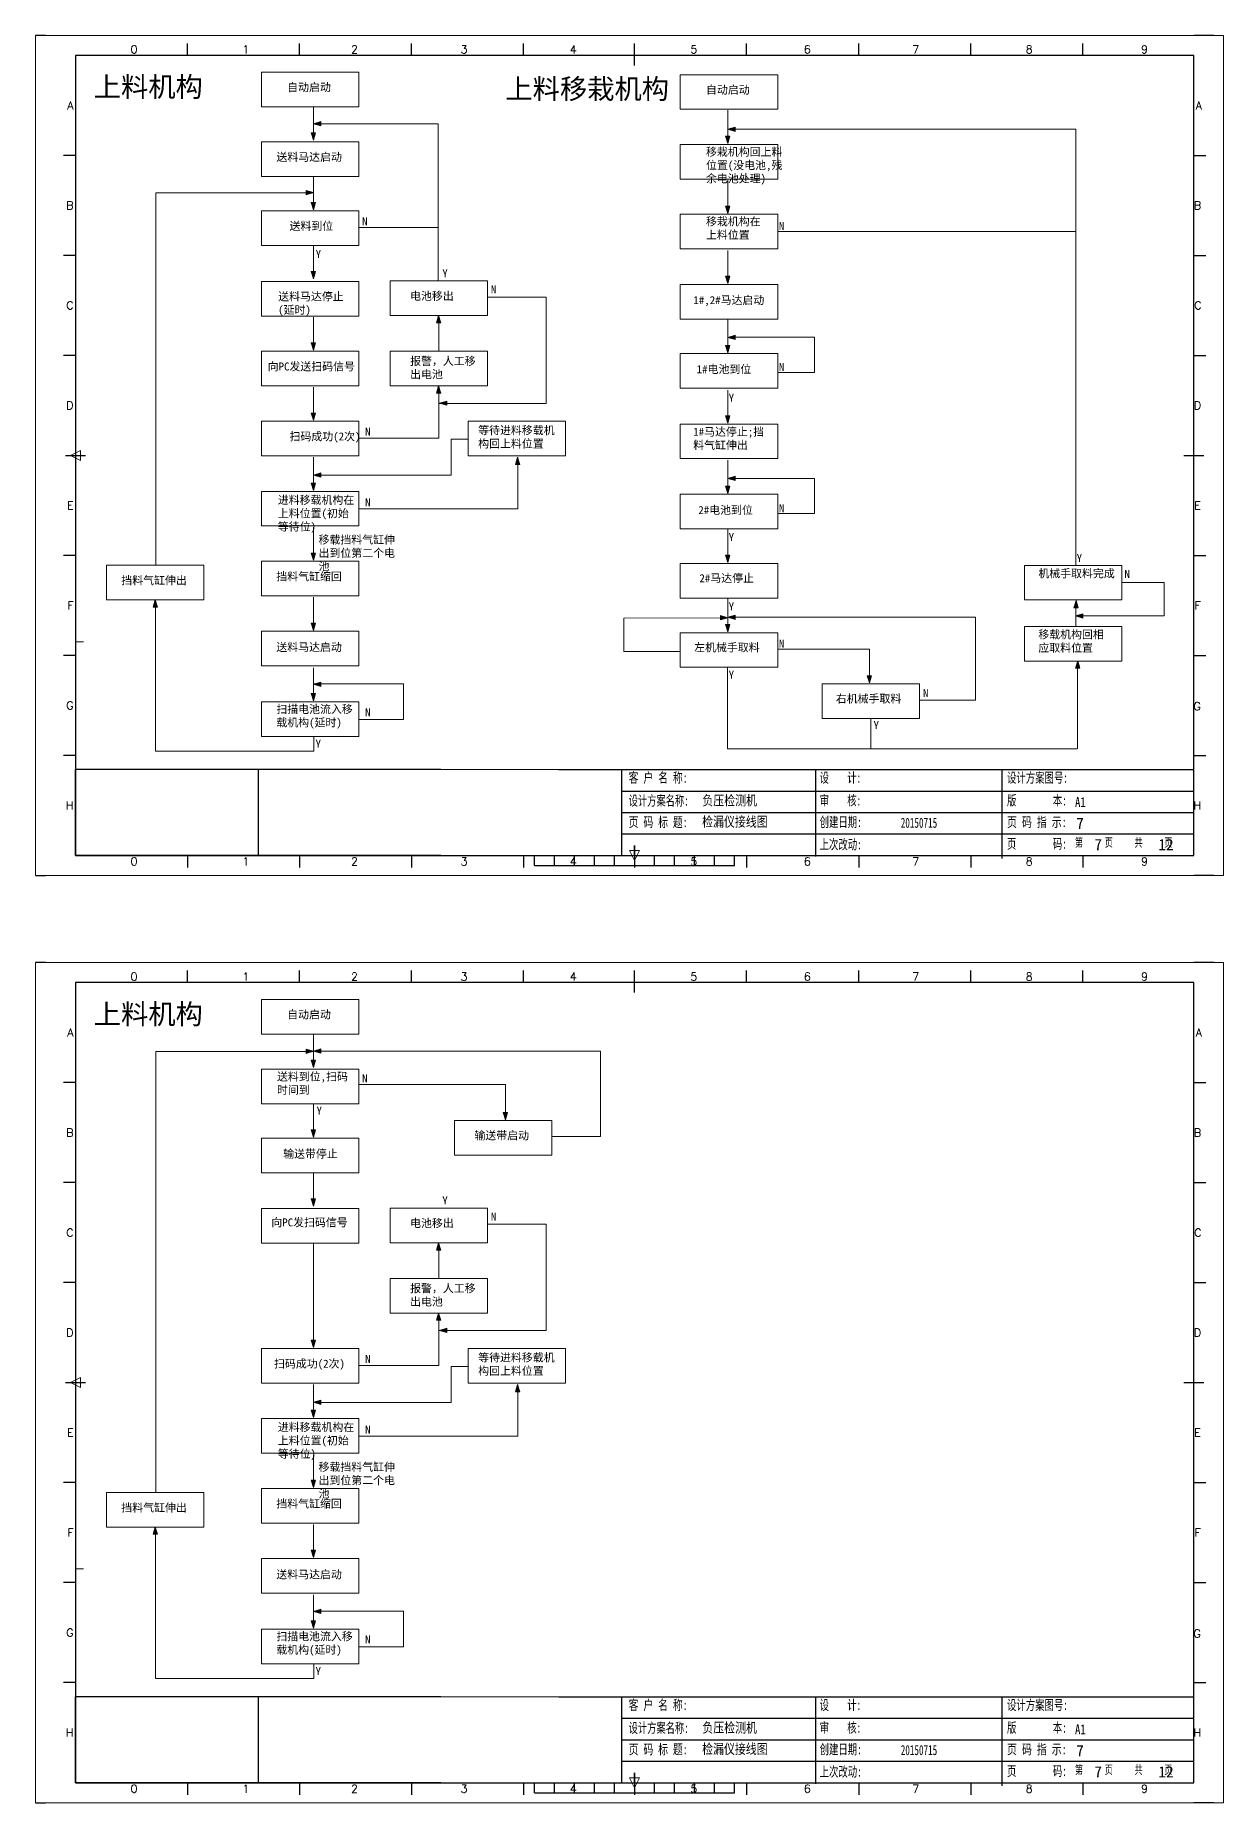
# Model space of a CAD drawing. Extents: x 2511 to 8703, y -745 to 3310.
# Drawn here: x 2799.3 to 3096.3, y -744.8 to -303 of the extents above; entities that cross this region are included whole.
import ezdxf
from ezdxf.enums import TextEntityAlignment as Align

# ---------------------------------------------------------------- set-up
doc = ezdxf.new("R2010")
doc.units = 0
doc.header["$MEASUREMENT"] = 0
doc.layers.add('AE_BOR', color=1, linetype='Continuous')
doc.layers.add('MISC', color=2, linetype='Continuous')
doc.styles.add('Standard0.67', font='', dxfattribs={"width": 0.67})
doc.styles.add('Standard_0.8', font='', dxfattribs={"width": 0.8})
doc.styles.add('WD', font='romans.shx', dxfattribs={"bigfont": 'gbcbig.shx'})
doc.styles.add('样式 0', font='')
doc.styles.get('Standard0.67').set_extended_font_data('FangSong_GB2312')
doc.styles.get('Standard_0.8').set_extended_font_data('FangSong_GB2312')
doc.styles.get('样式 0').set_extended_font_data('KaiTi_GB2312')

# ---------------------------------------------------------------- blocks, each defined once
blk = doc.blocks.new('gb_a2_a')
for p, q in [((584, 410), (25, 410)), ((25, 410), (25, 10)), ((584, 10), (584, 410)), ((25, 10), (584, 10))]:
    blk.add_line(p, q)
at = {"lineweight": 9, "ltscale": 0.1}
blk.add_line((25, 116.86), (29, 116.86), dxfattribs=at)
at = {"layer": 'AE_BOR', "lineweight": 30}
for p, q in [((10, 420), (4.93, 420)), ((594, 420), (584, 420)), ((4.93, 0), (10, 0)), ((594, 0), (584, 0))]:
    blk.add_line(p, q, dxfattribs=at)
at = {"layer": 'AE_BOR', "color": 1, "lineweight": 15}
for p, q in [((4.93, 420), (598.93, 420)), ((4.93, 0), (4.93, 420)), ((598.93, 420), (598.93, 0)), ((22.5, 210), (27.5, 212.5)), ((27.5, 212.5), (27.5, 207.5)), ((27.5, 207.5), (22.5, 210)), ((304.5, 7.5), (302, 12.5)), ((302, 12.5), (307, 12.5)), ((307, 12.5), (304.5, 7.5)), ((598.93, 0), (4.93, 0))]:
    blk.add_line(p, q, dxfattribs=at)
at = {"layer": 'AE_BOR'}
for p, q in [((81, 410), (81, 416)), ((137, 410), (137, 416)), ((193, 410), (193, 416)), ((249, 410), (249, 416)), ((304.5, 410), (304.5, 416)), ((360.5, 410), (360.5, 416)), ((416.5, 410), (416.5, 416)), ((472.5, 410), (472.5, 416)), ((528.5, 410), (528.5, 416)), ((25, 360), (19, 360)), ((584, 360), (590, 360)), ((25, 310), (19, 310)), ((584, 310), (590, 310)), ((25, 260), (19, 260)), ((584, 260), (590, 260)), ((25, 160), (19, 160)), ((584, 160), (590, 160)), ((25, 110), (19, 110)), ((584, 110), (590, 110)), ((25, 60), (19, 60)), ((584, 60), (590, 60)), ((81, 10), (81, 4)), ((137, 10), (137, 4)), ((193, 10), (193, 4)), ((249, 10), (249, 4)), ((304.5, 10), (304.5, 4)), ((360.5, 10), (360.5, 4)), ((416.5, 10), (416.5, 4)), ((472.5, 10), (472.5, 4)), ((528.5, 10), (528.5, 4))]:
    blk.add_line(p, q, dxfattribs=at)
at = {"layer": 'AE_BOR', "color": 2, "lineweight": 30}
for p, q in [((304.5, 405), (304.5, 415)), ((20, 210), (30, 210)), ((579, 210), (589, 210)), ((254.5, 5), (254.5, 10)), ((264.5, 5), (264.5, 10)), ((274.5, 5), (274.5, 10)), ((284.5, 5), (284.5, 10)), ((294.5, 5), (294.5, 10)), ((304.5, 10), (304.5, 15)), ((304.5, 15), (304.5, 5)), ((304.5, 10), (304.5, 5)), ((314.5, 5), (314.5, 10)), ((324.5, 5), (324.5, 10)), ((334.5, 5), (334.5, 10)), ((344.5, 5), (344.5, 10)), ((354.5, 5), (354.5, 10)), ((254.5, 5), (354.5, 5))]:
    blk.add_line(p, q, dxfattribs=at)
at = {"layer": 'AE_BOR', "style": 'WD'}
for s, p in [('0', (54.27, 411)), ('1', (110.12, 411)), ('2', (164.42, 411)), ('3', (219.22, 411)), ('4', (273.82, 411)), ('5', (334.12, 411)), ('6', (390.81, 411)), ('7', (445.01, 411)), ('8', (501.67, 411)), ('9', (559.4, 411)), ('0', (54.27, 5)), ('1', (110.12, 5)), ('2', (164.42, 5)), ('3', (219.22, 5)), ('4', (273.82, 5)), ('5', (334.12, 5)), ('6', (390.81, 5)), ('7', (445.01, 5)), ('8', (501.67, 5)), ('9', (559.4, 5))]:
    blk.add_text(s, height=4, dxfattribs=at).set_placement(p, align=Align.CENTER)
for s, p in [('A', (24, 385)), ('A', (588.05, 385)), ('B', (24, 335)), ('B', (587.67, 335)), ('C', (24, 285)), ('C', (587.86, 285)), ('D', (24, 235)), ('D', (587.67, 235)), ('E', (24, 185)), ('E', (587.48, 185)), ('F', (24, 135)), ('F', (587.48, 135)), ('F', (587.48, 135)), ('G', (24, 85)), ('G', (587.48, 84.56)), ('H', (24, 35)), ('H', (587.67, 35))]:
    blk.add_text(s, height=4, dxfattribs=at).set_placement(p, align=Align.MIDDLE_RIGHT)

msp = doc.modelspace()

# ---------------------------------------------------------------- hatches: boundary and pattern name
at = {"lineweight": 0}
for points in [[(2870.63, -325.08), (2870.63, -324.54), (2868.81, -325.08)], [(2870.63, -325.62), (2870.63, -325.08), (2868.81, -325.08)], [(2974.18, -326.46), (2974.18, -325.92), (2972.36, -326.46)], [(2974.18, -327), (2974.18, -326.46), (2972.36, -326.46)], [(2868.76, -327.36), (2868.22, -327.36), (2868.76, -329.19)], [(2869.3, -327.36), (2868.76, -327.36), (2868.76, -329.19)], [(2972.32, -328.18), (2971.78, -328.18), (2972.32, -330)], [(2972.86, -328.18), (2972.32, -328.18), (2972.32, -330)], [(2866.98, -341.72), (2866.98, -342.26), (2868.81, -342.26)], [(2866.98, -342.26), (2866.98, -342.8), (2868.81, -342.26)], [(2868.76, -344.78), (2868.22, -344.78), (2868.76, -346.61)], [(2869.3, -344.78), (2868.76, -344.78), (2868.76, -346.61)], [(2972.32, -345.66), (2971.78, -345.66), (2972.32, -347.49)], [(2972.86, -345.66), (2972.32, -345.66), (2972.32, -347.49)], [(2868.76, -362.04), (2868.22, -362.04), (2868.76, -363.87)], [(2869.3, -362.04), (2868.76, -362.04), (2868.76, -363.87)], [(2972.32, -363.2), (2971.78, -363.2), (2972.32, -365.03)], [(2972.86, -363.2), (2972.32, -363.2), (2972.32, -365.03)], [(2899.52, -374.83), (2900.06, -374.83), (2900.06, -373)], [(2900.06, -374.83), (2900.6, -374.83), (2900.06, -373)], [(2868.76, -379.85), (2868.22, -379.85), (2868.76, -381.68)], [(2869.3, -379.85), (2868.76, -379.85), (2868.76, -381.68)], [(2974.18, -378.47), (2974.18, -377.93), (2972.36, -378.47)], [(2974.18, -379.01), (2974.18, -378.47), (2972.36, -378.47)], [(2972.32, -380.47), (2971.78, -380.47), (2972.32, -382.3)], [(2972.86, -380.47), (2972.32, -380.47), (2972.32, -382.3)], [(2899.52, -392.4), (2900.06, -392.4), (2900.06, -390.57)], [(2900.06, -392.4), (2900.6, -392.4), (2900.06, -390.57)], [(2868.76, -397.38), (2868.22, -397.38), (2868.76, -399.2)], [(2869.3, -397.38), (2868.76, -397.38), (2868.76, -399.2)], [(2902.09, -394.92), (2902.09, -394.38), (2900.26, -394.92)], [(2902.09, -395.45), (2902.09, -394.92), (2900.26, -394.92)], [(2972.32, -398.1), (2971.78, -398.1), (2972.32, -399.93)], [(2972.86, -398.1), (2972.32, -398.1), (2972.32, -399.93)], [(2919.26, -410.27), (2919.8, -410.27), (2919.8, -408.44)], [(2919.8, -410.27), (2920.33, -410.27), (2919.8, -408.44)], [(2868.76, -414.89), (2868.22, -414.89), (2868.76, -416.72)], [(2870.59, -412.89), (2870.59, -412.35), (2868.76, -412.89)], [(2870.59, -413.43), (2870.59, -412.89), (2868.76, -412.89)], [(2869.3, -414.89), (2868.76, -414.89), (2868.76, -416.72)], [(2974.18, -413.74), (2974.18, -413.2), (2972.36, -413.74)], [(2974.18, -414.28), (2974.18, -413.74), (2972.36, -413.74)], [(2972.32, -415.67), (2971.78, -415.67), (2972.32, -417.49)], [(2972.86, -415.67), (2972.32, -415.67), (2972.32, -417.49)], [(2868.76, -432.38), (2868.22, -432.38), (2868.76, -434.2)], [(2869.3, -432.38), (2868.76, -432.38), (2868.76, -434.2)], [(2972.32, -432.94), (2971.78, -432.94), (2972.32, -434.76)], [(2972.86, -432.94), (2972.32, -432.94), (2972.32, -434.76)], [(2828.69, -445.89), (2829.23, -445.89), (2829.23, -444.07)], [(2829.23, -445.89), (2829.77, -445.89), (2829.23, -444.07)], [(3058.85, -446.09), (3059.39, -446.09), (3059.39, -444.26)], [(3059.39, -446.09), (3059.93, -446.09), (3059.39, -444.26)], [(2868.76, -449.88), (2868.22, -449.88), (2868.76, -451.71)], [(2869.3, -449.88), (2868.76, -449.88), (2868.76, -451.71)], [(2970.51, -448.02), (2970.51, -448.56), (2972.34, -448.56)], [(2970.51, -448.56), (2970.51, -449.09), (2972.34, -448.56)], [(2972.32, -450.25), (2971.78, -450.25), (2972.32, -452.08)], [(2972.86, -450.25), (2972.32, -450.25), (2972.32, -452.08)], [(2974.18, -448.45), (2974.18, -447.91), (2972.36, -448.45)], [(2974.18, -448.98), (2974.18, -448.45), (2972.36, -448.45)], [(3061.05, -448.12), (3061.05, -447.58), (3059.22, -448.12)], [(3061.05, -448.66), (3061.05, -448.12), (3059.22, -448.12)], [(3059.27, -461.18), (3059.81, -461.18), (3059.81, -459.35)], [(3059.81, -461.18), (3060.35, -461.18), (3059.81, -459.35)], [(3007.74, -463.04), (3007.2, -463.04), (3007.74, -464.87)], [(3008.28, -463.04), (3007.74, -463.04), (3007.74, -464.87)], [(2868.76, -467.52), (2868.22, -467.52), (2868.76, -469.35)], [(2870.59, -465.17), (2870.59, -464.63), (2868.76, -465.17)], [(2870.59, -465.71), (2870.59, -465.17), (2868.76, -465.17)], [(2869.3, -467.52), (2868.76, -467.52), (2868.76, -469.35)], [(2866.98, -556.4), (2866.98, -556.94), (2868.81, -556.94)], [(2870.63, -556.87), (2870.63, -556.34), (2868.81, -556.87)], [(2866.98, -556.94), (2866.98, -557.48), (2868.81, -556.94)], [(2868.76, -559.16), (2868.22, -559.16), (2868.76, -560.99)], [(2869.3, -559.16), (2868.76, -559.16), (2868.76, -560.99)], [(2870.63, -557.41), (2870.63, -556.87), (2868.81, -556.87)], [(2916.75, -572.24), (2916.21, -572.24), (2916.75, -574.07)], [(2917.29, -572.24), (2916.75, -572.24), (2916.75, -574.07)], [(2868.76, -576.57), (2868.22, -576.57), (2868.76, -578.4)], [(2869.3, -576.57), (2868.76, -576.57), (2868.76, -578.4)], [(2868.76, -593.84), (2868.22, -593.84), (2868.76, -595.67)], [(2869.3, -593.84), (2868.76, -593.84), (2868.76, -595.67)], [(2899.52, -606.62), (2900.06, -606.62), (2900.06, -604.8)], [(2900.06, -606.62), (2900.6, -606.62), (2900.06, -604.8)], [(2899.52, -624.19), (2900.06, -624.19), (2900.06, -622.37)], [(2900.06, -624.19), (2900.6, -624.19), (2900.06, -622.37)], [(2902.09, -626.71), (2902.09, -626.17), (2900.26, -626.71)], [(2902.09, -627.25), (2902.09, -626.71), (2900.26, -626.71)], [(2868.76, -629.17), (2868.22, -629.17), (2868.76, -631)], [(2869.3, -629.17), (2868.76, -629.17), (2868.76, -631)], [(2919.26, -642.07), (2919.8, -642.07), (2919.8, -640.24)], [(2919.8, -642.07), (2920.33, -642.07), (2919.8, -640.24)], [(2870.59, -644.69), (2870.59, -644.15), (2868.76, -644.69)], [(2870.59, -645.23), (2870.59, -644.69), (2868.76, -644.69)], [(2868.76, -646.68), (2868.22, -646.68), (2868.76, -648.51)], [(2869.3, -646.68), (2868.76, -646.68), (2868.76, -648.51)], [(2868.76, -664.17), (2868.22, -664.17), (2868.76, -666)], [(2869.3, -664.17), (2868.76, -664.17), (2868.76, -666)], [(2828.69, -677.69), (2829.23, -677.69), (2829.23, -675.86)], [(2829.23, -677.69), (2829.77, -677.69), (2829.23, -675.86)], [(2868.76, -681.68), (2868.22, -681.68), (2868.76, -683.51)], [(2869.3, -681.68), (2868.76, -681.68), (2868.76, -683.51)], [(2870.59, -696.97), (2870.59, -696.43), (2868.76, -696.97)], [(2870.59, -697.51), (2870.59, -696.97), (2868.76, -696.97)], [(2868.76, -699.32), (2868.22, -699.32), (2868.76, -701.15)], [(2869.3, -699.32), (2868.76, -699.32), (2868.76, -701.15)]]:
    msp.add_hatch(color=256, dxfattribs=at).paths.add_polyline_path(points)

# ---------------------------------------------------------------- linework, layer by layer
for p, q in [((2868.76, -320.89), (2868.76, -329.19)), ((2972.32, -321.71), (2972.32, -330)), ((2868.81, -325.08), (2870.63, -324.54)), ((2868.81, -325.08), (2870.63, -325.62)), ((2899.98, -325.09), (2868.89, -325.09)), ((2870.63, -324.54), (2870.63, -325.62)), ((2899.98, -364.34), (2899.98, -325.09)), ((2972.36, -326.46), (2974.18, -325.92)), ((2972.36, -326.46), (2974.18, -327)), ((3059.32, -326.43), (2972.56, -326.43)), ((2974.18, -325.92), (2974.18, -327)), ((3059.32, -435.46), (3059.32, -326.43)), ((2868.76, -329.19), (2868.22, -327.36)), ((2868.22, -327.36), (2869.3, -327.36)), ((2868.76, -329.19), (2869.3, -327.36)), ((2972.32, -330), (2971.78, -328.18)), ((2971.78, -328.18), (2972.86, -328.18)), ((2972.32, -330), (2972.86, -328.18)), ((2868.76, -338.31), (2868.76, -346.61)), ((2972.32, -339.19), (2972.32, -347.49)), ((2829.35, -435.36), (2829.35, -342.33)), ((2829.35, -342.33), (2868.76, -342.33)), ((2868.81, -342.26), (2866.98, -341.72)), ((2866.98, -342.8), (2866.98, -341.72)), ((2868.81, -342.26), (2866.98, -342.8)), ((2868.76, -346.61), (2868.22, -344.78)), ((2868.22, -344.78), (2869.3, -344.78)), ((2868.76, -346.61), (2869.3, -344.78)), ((2972.32, -347.49), (2971.78, -345.66)), ((2971.78, -345.66), (2972.86, -345.66)), ((2972.32, -347.49), (2972.86, -345.66)), ((2880.16, -350.97), (2899.98, -350.97)), ((2984.82, -351.97), (3059.32, -351.97)), ((2868.76, -355.57), (2868.76, -363.87)), ((2972.32, -356.73), (2972.32, -365.03)), ((2868.76, -363.87), (2868.22, -362.04)), ((2868.22, -362.04), (2869.3, -362.04)), ((2868.76, -363.87), (2869.3, -362.04)), ((2972.32, -365.03), (2971.78, -363.2)), ((2971.78, -363.2), (2972.86, -363.2)), ((2972.32, -365.03), (2972.86, -363.2)), ((2912.28, -368.39), (2926.93, -368.39)), ((2926.93, -368.39), (2926.93, -394.97)), ((2868.76, -373.38), (2868.76, -381.68)), ((2900.06, -373), (2899.52, -374.83)), ((2900.6, -374.83), (2899.52, -374.83)), ((2900.06, -373), (2900.6, -374.83)), ((2900.12, -381.92), (2900.12, -373.02)), ((2972.32, -374), (2972.32, -382.3)), ((2868.76, -381.68), (2868.22, -379.85)), ((2868.22, -379.85), (2869.3, -379.85)), ((2868.76, -381.68), (2869.3, -379.85)), ((2972.36, -378.47), (2974.18, -377.93)), ((2972.36, -378.47), (2974.18, -379.01)), ((2994.01, -378.46), (2972.57, -378.46)), ((2974.18, -377.93), (2974.18, -379.01)), ((2994.01, -387.22), (2994.01, -378.46)), ((2972.32, -382.3), (2971.78, -380.47)), ((2971.78, -380.47), (2972.86, -380.47)), ((2972.32, -382.3), (2972.86, -380.47)), ((2984.82, -387.22), (2994.01, -387.22)), ((2868.76, -390.91), (2868.76, -399.2)), ((2900.06, -390.57), (2899.52, -392.4)), ((2900.6, -392.4), (2899.52, -392.4)), ((2900.06, -390.57), (2900.6, -392.4)), ((2900.12, -403.66), (2900.12, -390.59)), ((2972.32, -391.63), (2972.32, -399.93)), ((2868.76, -399.2), (2868.22, -397.38)), ((2868.22, -397.38), (2869.3, -397.38)), ((2868.76, -399.2), (2869.3, -397.38)), ((2900.26, -394.92), (2902.09, -394.38)), ((2900.26, -394.92), (2902.09, -395.45)), ((2926.93, -394.97), (2900.3, -394.97)), ((2902.09, -394.38), (2902.09, -395.45)), ((2972.32, -399.93), (2971.78, -398.1)), ((2971.78, -398.1), (2972.86, -398.1)), ((2972.32, -399.93), (2972.86, -398.1)), ((2880.13, -403.66), (2900.12, -403.66)), ((2907.41, -403.95), (2903.21, -403.95)), ((2903.21, -403.95), (2903.21, -412.94)), ((2868.76, -408.42), (2868.76, -416.72)), ((2919.8, -408.44), (2919.26, -410.27)), ((2920.33, -410.27), (2919.26, -410.27)), ((2919.8, -408.44), (2920.33, -410.27)), ((2919.85, -421.33), (2919.85, -408.47)), ((2972.32, -409.2), (2972.32, -417.49)), ((2868.76, -416.72), (2868.22, -414.89)), ((2868.22, -414.89), (2869.3, -414.89)), ((2868.76, -412.89), (2870.59, -412.35)), ((2868.76, -412.89), (2870.59, -413.43)), ((2868.76, -416.72), (2869.3, -414.89)), ((2903.21, -412.94), (2869.01, -412.94)), ((2870.59, -412.35), (2870.59, -413.43)), ((2972.36, -413.74), (2974.18, -413.2)), ((2972.36, -413.74), (2974.18, -414.28)), ((2994.01, -413.73), (2972.57, -413.73)), ((2974.18, -413.2), (2974.18, -414.28)), ((2994.01, -422.49), (2994.01, -413.73)), ((2972.32, -417.49), (2971.78, -415.67)), ((2971.78, -415.67), (2972.86, -415.67)), ((2972.32, -417.49), (2972.86, -415.67)), ((2880.13, -421.33), (2919.85, -421.33)), ((2984.82, -422.5), (2994.01, -422.5)), ((2868.76, -425.91), (2868.76, -434.2)), ((2972.32, -426.47), (2972.32, -434.76)), ((2868.76, -434.2), (2868.22, -432.38)), ((2868.22, -432.38), (2869.3, -432.38)), ((2868.76, -434.2), (2869.3, -432.38)), ((2972.32, -434.76), (2971.78, -432.94)), ((2971.78, -432.94), (2972.86, -432.94)), ((2972.32, -434.76), (2972.86, -432.94)), ((3070.86, -439.76), (3081.42, -439.76)), ((3081.42, -439.76), (3081.42, -447.05)), ((2829.23, -444.07), (2828.69, -445.89)), ((2829.77, -445.89), (2828.69, -445.89)), ((2829.23, -444.07), (2829.77, -445.89)), ((2829.3, -444.18), (2829.3, -481.95)), ((2868.76, -443.41), (2868.76, -451.71)), ((2972.32, -443.78), (2972.32, -452.08)), ((3059.39, -444.26), (3058.85, -446.09)), ((3059.93, -446.09), (3058.85, -446.09)), ((3059.32, -450.72), (3059.32, -444.41)), ((3059.39, -444.26), (3059.93, -446.09)), ((2868.76, -451.71), (2868.22, -449.88)), ((2868.22, -449.88), (2869.3, -449.88)), ((2868.76, -451.71), (2869.3, -449.88)), ((2946.36, -448.68), (2971.97, -448.6)), ((2946.36, -457.02), (2946.36, -448.68)), ((2972.34, -448.56), (2970.51, -448.02)), ((2970.51, -449.09), (2970.51, -448.02)), ((2972.34, -448.56), (2970.51, -449.09)), ((2972.32, -452.08), (2971.78, -450.25)), ((2971.78, -450.25), (2972.86, -450.25)), ((2972.32, -452.08), (2972.86, -450.25)), ((2972.36, -448.45), (2974.18, -447.91)), ((2972.36, -448.45), (2974.18, -448.98)), ((3034.21, -448.4), (2972.82, -448.4)), ((2974.18, -447.91), (2974.18, -448.98)), ((3034.21, -469.2), (3034.21, -448.4)), ((3059.22, -448.12), (3061.05, -447.58)), ((3059.22, -448.12), (3061.05, -448.66)), ((3081.42, -448.09), (3059.55, -448.09)), ((3061.05, -447.58), (3061.05, -448.66)), ((3081.42, -447.05), (3081.42, -448.09)), ((2960.52, -457.02), (2946.36, -457.02)), ((2984.82, -456.38), (3007.74, -456.4)), ((3007.74, -456.4), (3007.74, -464.87)), ((3059.81, -459.35), (3059.27, -461.18)), ((3059.81, -459.35), (3060.35, -461.18)), ((2868.76, -461.05), (2868.76, -469.35)), ((2972.25, -460.98), (2972.25, -481.36)), ((3007.74, -464.87), (3007.2, -463.04)), ((3007.2, -463.04), (3008.28, -463.04)), ((3007.74, -464.87), (3008.28, -463.04)), ((3060.35, -461.18), (3059.27, -461.18)), ((3059.74, -481.3), (3059.74, -459.5)), ((2868.76, -469.35), (2868.22, -467.52)), ((2868.22, -467.52), (2869.3, -467.52)), ((2868.76, -465.17), (2870.59, -464.63)), ((2868.76, -465.17), (2870.59, -465.71)), ((2868.76, -469.35), (2869.3, -467.52)), ((2891.26, -465.12), (2868.88, -465.12)), ((2870.59, -464.63), (2870.59, -465.71)), ((2891.26, -474), (2891.26, -465.12)), ((3020.17, -469.19), (3034.21, -469.2)), ((2880.12, -474), (2891.26, -474)), ((3008.1, -473.8), (3008.1, -481.36)), ((2868.85, -478.27), (2868.85, -481.95)), ((3059.55, -481.36), (2972.25, -481.36)), ((2868.85, -481.95), (2829.3, -481.95)), ((2868.81, -556.94), (2866.98, -556.4)), ((2866.98, -557.48), (2866.98, -556.4)), ((2868.76, -552.69), (2868.76, -560.99)), ((2868.81, -556.87), (2870.63, -556.34)), ((2870.63, -556.34), (2870.63, -557.41)), ((2829.35, -667.16), (2829.35, -557.01)), ((2829.35, -557.02), (2868.76, -557.02)), ((2868.81, -556.94), (2866.98, -557.48)), ((2868.76, -560.99), (2868.22, -559.16)), ((2868.22, -559.16), (2869.3, -559.16)), ((2868.76, -560.99), (2869.3, -559.16)), ((2868.81, -556.87), (2870.63, -557.41)), ((2870.68, -556.88), (2940.52, -556.88)), ((2940.52, -556.88), (2940.52, -578.21)), ((2880.16, -565.2), (2916.75, -565.2)), ((2916.75, -565.2), (2916.75, -574.07)), ((2868.76, -570.1), (2868.76, -578.4)), ((2916.75, -574.07), (2916.21, -572.24)), ((2916.21, -572.24), (2917.29, -572.24)), ((2916.75, -574.07), (2917.29, -572.24)), ((2868.76, -578.4), (2868.22, -576.57)), ((2868.22, -576.57), (2869.3, -576.57)), ((2868.76, -578.4), (2869.3, -576.57)), ((2940.52, -578.21), (2928.37, -578.21)), ((2868.76, -587.37), (2868.76, -595.67)), ((2868.76, -595.67), (2868.22, -593.84)), ((2868.22, -593.84), (2869.3, -593.84)), ((2868.76, -595.67), (2869.3, -593.84)), ((2912.28, -600.19), (2926.93, -600.19)), ((2926.93, -600.19), (2926.93, -626.77)), ((2868.76, -604.92), (2868.76, -631)), ((2900.06, -604.8), (2899.52, -606.62)), ((2900.06, -604.8), (2900.6, -606.62)), ((2900.12, -613.72), (2900.12, -604.82)), ((2900.6, -606.62), (2899.52, -606.62)), ((2900.06, -622.37), (2899.52, -624.19)), ((2900.06, -622.37), (2900.6, -624.19)), ((2900.12, -635.46), (2900.12, -622.39)), ((2900.6, -624.19), (2899.52, -624.19)), ((2900.26, -626.71), (2902.09, -626.17)), ((2900.26, -626.71), (2902.09, -627.25)), ((2926.93, -626.77), (2900.3, -626.77)), ((2902.09, -626.17), (2902.09, -627.25)), ((2868.76, -631), (2868.22, -629.17)), ((2868.22, -629.17), (2869.3, -629.17)), ((2868.76, -631), (2869.3, -629.17)), ((2880.13, -635.46), (2900.12, -635.46)), ((2907.41, -635.74), (2903.21, -635.74)), ((2903.21, -635.74), (2903.21, -644.73)), ((2868.76, -640.21), (2868.76, -648.51)), ((2919.8, -640.24), (2919.26, -642.07)), ((2919.8, -640.24), (2920.33, -642.07)), ((2919.85, -653.13), (2919.85, -640.26)), ((2868.76, -644.69), (2870.59, -644.15)), ((2868.76, -644.69), (2870.59, -645.23)), ((2903.21, -644.73), (2869.01, -644.73)), ((2870.59, -644.15), (2870.59, -645.23)), ((2920.33, -642.07), (2919.26, -642.07)), ((2868.76, -648.51), (2868.22, -646.68)), ((2868.22, -646.68), (2869.3, -646.68)), ((2868.76, -648.51), (2869.3, -646.68)), ((2880.13, -653.13), (2919.85, -653.13)), ((2868.76, -657.7), (2868.76, -666)), ((2868.76, -666), (2868.22, -664.17)), ((2868.22, -664.17), (2869.3, -664.17)), ((2868.76, -666), (2869.3, -664.17)), ((2829.23, -675.86), (2828.69, -677.69)), ((2829.23, -675.86), (2829.77, -677.69)), ((2868.76, -675.21), (2868.76, -683.51)), ((2829.77, -677.69), (2828.69, -677.69)), ((2829.3, -675.98), (2829.3, -713.74)), ((2868.76, -683.51), (2868.22, -681.68)), ((2868.22, -681.68), (2869.3, -681.68)), ((2868.76, -683.51), (2869.3, -681.68)), ((2868.76, -692.85), (2868.76, -701.15)), ((2868.76, -696.97), (2870.59, -696.43)), ((2868.76, -696.97), (2870.59, -697.51)), ((2891.26, -696.92), (2868.88, -696.92)), ((2870.59, -696.43), (2870.59, -697.51)), ((2891.26, -705.8), (2891.26, -696.92)), ((2868.76, -701.15), (2868.22, -699.32)), ((2868.22, -699.32), (2869.3, -699.32)), ((2868.76, -701.15), (2869.3, -699.32)), ((2880.12, -705.8), (2891.26, -705.8)), ((2868.85, -710.07), (2868.85, -713.74)), ((2868.85, -713.74), (2829.3, -713.74))]:
    msp.add_line(p, q, dxfattribs=at)
at = {"color": 0, "ltscale": 2}
for p, q in [((2809.3, -507.97), (2809.3, -486.52)), ((2900.6, -486.52), (2809.3, -486.52)), ((2930.07, -486.52), (3088.8, -486.52)), ((2945.76, -486.52), (2945.76, -507.97)), ((2994.33, -508.23), (2994.33, -486.52)), ((3040.91, -508.73), (3040.91, -486.52)), ((3088.8, -507.97), (3088.8, -486.52)), ((3058.8, -502.61), (3088.8, -502.61)), ((2900.6, -507.97), (2809.3, -507.97)), ((3058.8, -507.97), (3088.8, -507.97)), ((2809.3, -739.77), (2809.3, -718.32)), ((2900.6, -718.32), (2809.3, -718.32)), ((2930.07, -718.32), (3088.8, -718.32)), ((2945.76, -718.32), (2945.76, -739.77)), ((2994.33, -740.03), (2994.33, -718.32)), ((3040.91, -740.52), (3040.91, -718.32)), ((3088.8, -739.77), (3088.8, -718.32)), ((3058.8, -734.4), (3088.8, -734.4)), ((2900.6, -739.77), (2809.3, -739.77)), ((3058.8, -739.77), (3088.8, -739.77))]:
    msp.add_line(p, q, dxfattribs=at)
at = {"color": 0}
for p, q in [((2854.95, -486.52), (2854.95, -507.97)), ((2854.95, -718.32), (2854.95, -739.77))]:
    msp.add_line(p, q, dxfattribs=at)
at = {"lineweight": 9, "ltscale": 0.1}
for p, q in [((2900.6, -486.52), (2930.07, -486.52)), ((2900.6, -507.97), (2930.07, -507.97)), ((2928.71, -507.97), (2928.71, -507.97)), ((2928.71, -507.97), (2928.71, -507.97)), ((2900.6, -718.32), (2930.07, -718.32)), ((2900.6, -739.77), (2930.07, -739.77)), ((2928.71, -739.77), (2928.71, -739.77)), ((2928.71, -739.77), (2928.71, -739.77))]:
    msp.add_line(p, q, dxfattribs=at)
for p, q in [((2945.76, -491.89), (2990.02, -491.89)), ((2990.02, -491.89), (3058.8, -491.89)), ((3058.8, -491.89), (3088.8, -491.89)), ((2945.76, -497.25), (2990.02, -497.25)), ((2990.02, -497.25), (3058.8, -497.25)), ((3058.8, -497.25), (3088.8, -497.25)), ((2945.76, -502.61), (2990.02, -502.61)), ((2990.02, -502.61), (3058.8, -502.61)), ((2930.07, -507.97), (2990.02, -507.97)), ((2930.07, -507.97), (2990.02, -507.97)), ((2990.02, -507.97), (3058.8, -507.97)), ((2945.76, -723.68), (2990.02, -723.68)), ((2990.02, -723.68), (3058.8, -723.68)), ((3058.8, -723.68), (3088.8, -723.68)), ((2945.76, -729.04), (2990.02, -729.04)), ((2990.02, -729.04), (3058.8, -729.04)), ((3058.8, -729.04), (3088.8, -729.04)), ((2945.76, -734.4), (2990.02, -734.4)), ((2990.02, -734.4), (3058.8, -734.4)), ((2930.07, -739.77), (2990.02, -739.77)), ((2930.07, -739.77), (2990.02, -739.77)), ((2990.02, -739.77), (3058.8, -739.77))]:
    msp.add_line(p, q)
at = {"lineweight": 0}
for points in [[(2855.79, -312.17), (2880.13, -312.17), (2880.13, -320.82), (2855.79, -320.82)], [(2960.47, -312.8), (2984.81, -312.8), (2984.81, -321.46), (2960.47, -321.46)], [(2855.79, -329.58), (2880.13, -329.58), (2880.13, -338.24), (2855.79, -338.24)], [(2960.47, -330.28), (2984.81, -330.28), (2984.81, -338.94), (2960.47, -338.94)], [(2855.79, -346.85), (2880.13, -346.85), (2880.13, -355.51), (2855.79, -355.51)], [(2960.47, -347.69), (2984.81, -347.69), (2984.81, -356.35), (2960.47, -356.35)], [(2855.79, -364.47), (2880.13, -364.47), (2880.13, -373.13), (2855.79, -373.13)], [(2887.91, -364.35), (2912.25, -364.35), (2912.25, -373.01), (2887.91, -373.01)], [(2960.47, -365.23), (2984.81, -365.23), (2984.81, -373.89), (2960.47, -373.89)], [(2855.79, -381.92), (2880.13, -381.92), (2880.13, -390.58), (2855.79, -390.58)], [(2887.91, -381.92), (2912.25, -381.92), (2912.25, -390.58), (2887.91, -390.58)], [(2960.47, -382.5), (2984.81, -382.5), (2984.81, -391.16), (2960.47, -391.16)], [(2855.79, -399.45), (2880.13, -399.45), (2880.13, -408.1), (2855.79, -408.1)], [(2907.44, -399.45), (2931.78, -399.45), (2931.78, -408.1), (2907.44, -408.1)], [(2960.47, -400.13), (2984.81, -400.13), (2984.81, -408.79), (2960.47, -408.79)], [(2855.79, -416.96), (2880.13, -416.96), (2880.13, -425.62), (2855.79, -425.62)], [(2960.47, -417.7), (2984.81, -417.7), (2984.81, -426.36), (2960.47, -426.36)], [(2817.04, -435.43), (2841.38, -435.43), (2841.38, -444.09), (2817.04, -444.09)], [(2855.79, -434.45), (2880.13, -434.45), (2880.13, -443.1), (2855.79, -443.1)], [(2960.47, -434.97), (2984.81, -434.97), (2984.81, -443.63), (2960.47, -443.63)], [(3046.5, -435.46), (3070.84, -435.46), (3070.84, -444.11), (3046.5, -444.11)], [(2855.79, -451.95), (2880.13, -451.95), (2880.13, -460.61), (2855.79, -460.61)], [(2960.47, -452.29), (2984.81, -452.29), (2984.81, -460.94), (2960.47, -460.94)], [(3046.5, -450.72), (3070.84, -450.72), (3070.84, -459.38), (3046.5, -459.38)], [(2995.89, -465.08), (3020.23, -465.08), (3020.23, -473.74), (2995.89, -473.74)], [(2855.79, -469.59), (2880.13, -469.59), (2880.13, -478.25), (2855.79, -478.25)], [(2855.79, -543.96), (2880.13, -543.96), (2880.13, -552.62), (2855.79, -552.62)], [(2855.79, -561.38), (2880.13, -561.38), (2880.13, -570.04), (2855.79, -570.04)], [(2904.05, -574.22), (2928.39, -574.22), (2928.39, -582.87), (2904.05, -582.87)], [(2855.79, -578.65), (2880.13, -578.65), (2880.13, -587.3), (2855.79, -587.3)], [(2855.79, -596.26), (2880.13, -596.26), (2880.13, -604.92), (2855.79, -604.92)], [(2887.91, -596.15), (2912.25, -596.15), (2912.25, -604.8), (2887.91, -604.8)], [(2887.91, -613.72), (2912.25, -613.72), (2912.25, -622.37), (2887.91, -622.37)], [(2855.79, -631.24), (2880.13, -631.24), (2880.13, -639.9), (2855.79, -639.9)], [(2907.44, -631.24), (2931.78, -631.24), (2931.78, -639.9), (2907.44, -639.9)], [(2855.79, -648.75), (2880.13, -648.75), (2880.13, -657.41), (2855.79, -657.41)], [(2855.79, -666.24), (2880.13, -666.24), (2880.13, -674.9), (2855.79, -674.9)], [(2817.04, -667.23), (2841.38, -667.23), (2841.38, -675.89), (2817.04, -675.89)], [(2855.79, -683.75), (2880.13, -683.75), (2880.13, -692.41), (2855.79, -692.41)], [(2855.79, -701.39), (2880.13, -701.39), (2880.13, -710.05), (2855.79, -710.05)]]:
    msp.add_lwpolyline(points, close=True, dxfattribs=at)

# ---------------------------------------------------------------- block references
at = {"xscale": 0.5, "yscale": 0.5, "zscale": 0.5}
for p in [(2796.8, -512.97), (2796.8, -744.77)]:
    msp.add_blockref('gb_a2_a', p, dxfattribs=at)

# ---------------------------------------------------------------- texts
at = {"lineweight": 0, "attachment_point": 1}
for s, insert, char_height, width in [('{\\fSimSun|b1|i0|c134|p2;\\C1;上料机构}', (2813.85, -313.33), 5, 34.7577), ('{\\fSimSun|b1|i0|c134|p2;\\C1;上料移栽机构}', (2916.73, -313.84), 5, 42.644), ('{\\fSimSun|b0|i0|c134|p2;自动启动}', (2862.21, -314.96), 2, 14.0642), ('{\\fSimSun|b0|i0|c134|p2;自动启动}', (2966.89, -315.59), 2, 14.0642), ('{\\fSimSun|b0|i0|c134|p2;移栽机构回上料位置(没电池,残余电池处理)}', (2966.89, -331.1), 2, 21.0057), ('{\\fSimSun|b0|i0|c134|p2;送料马达启动}', (2859.53, -332.38), 2, 19.4034), ('{\\fSimSun|b0|i0|c134|p2;N}', (2880.94, -348.47), 2, 3.9114), ('{\\fSimSun|b0|i0|c134|p2;移栽机构在上料位置}', (2966.89, -348.51), 2, 14.0642), ('{\\fSimSun|b0|i0|c134|p2;送料到位}', (2862.8, -349.64), 2, 19.4034), ('{\\fSimSun|b0|i0|c134|p2;N}', (2985.11, -349.64), 2, 3.9114), ('{\\fSimSun|b0|i0|c134|p2;Y}', (2869.32, -356.6), 2, 3.9114), ('{\\fSimSun|b0|i0|c134|p2;Y}', (2900.98, -361.43), 2, 3.9114), ('{\\fSimSun|b0|i0|c134|p2;N}', (2913.12, -365.47), 2, 3.9114), ('{\\fSimSun|b0|i0|c134|p2;送料马达停止(延时)}', (2859.95, -367.26), 2, 19.4034), ('{\\fSimSun|b0|i0|c134|p2;电池移出}', (2892.93, -367.12), 2, 16.5814), ('{\\fSimSun|b0|i0|c134|p2;1#,2#马达启动}', (2963.74, -368.17), 2, 18.1836), ('{\\fSimSun|b0|i0|c134|p2;报警，人工移出电池}', (2892.93, -383.39), 2, 16.5814), ('{\\fSimSun|b0|i0|c134|p2;向PC发送扫码信号}', (2857.33, -384.75), 2, 22.9528), ('{\\fSimSun|b0|i0|c134|p2;1#电池到位}', (2964.56, -385.43), 2, 19.9712), ('{\\fSimSun|b0|i0|c134|p2;N}', (2985.11, -384.89), 2, 3.9114), ('{\\fSimSun|b0|i0|c134|p2;Y}', (2972.55, -392.57), 2, 3.9114), ('{\\fSimSun|b0|i0|c134|p2;扫码成功(2次)}', (2862.8, -402.24), 2, 19.4034), ('{\\fSimSun|b0|i0|c134|p2;N}', (2881.68, -401.03), 2, 3.9114), ('{\\fSimSun|b0|i0|c134|p2;等待进料移载机构回上料位置}', (2909.95, -400.7), 2, 21.0937), ('{\\fSimSun|b0|i0|c134|p2;1#马达停止;挡料气缸伸出}', (2963.69, -401.07), 2, 18.1836), ('{\\fSimSun|b0|i0|c134|p2;进料移载机构在上料位置(初始等待位)}', (2859.87, -418.12), 2, 19.4034), ('{\\fSimSun|b0|i0|c134|p2;N}', (2881.68, -418.7), 2, 3.9114), ('{\\fSimSun|b0|i0|c134|p2;2#电池到位}', (2964.97, -420.63), 2, 18.1836), ('{\\fSimSun|b0|i0|c134|p2;N}', (2985.11, -420.17), 2, 3.9114), ('{\\fSimSun|b0|i0|c134|p2;移载挡料气缸伸出到位第二个电池}', (2870.05, -428.05), 2, 19.4034), ('{\\fSimSun|b0|i0|c134|p2;Y}', (2972.55, -427.41), 2, 3.9114), ('{\\fSimSun|b0|i0|c134|p2;Y}', (3059.53, -432.6), 2, 3.9114), ('{\\fSimSun|b0|i0|c134|p2;挡料气缸缩回}', (2859.5, -437.24), 2, 19.4034), ('{\\fSimSun|b0|i0|c134|p2;2#马达停止}', (2965.24, -437.67), 2, 18.1836), ('{\\fSimSun|b0|i0|c134|p2;机械手取料完成}', (3049.95, -436.49), 2, 18.1836), ('{\\fSimSun|b0|i0|c134|p2;N}', (3071.48, -436.65), 2, 3.9114), ('{\\fSimSun|b0|i0|c134|p2;挡料气缸伸出}', (2820.75, -438.22), 2, 19.4034), ('{\\fSimSun|b0|i0|c134|p2;Y}', (2972.55, -444.72), 2, 3.9114), ('{\\fSimSun|b0|i0|c134|p2;送料马达启动}', (2859.5, -454.92), 2, 19.4034), ('{\\fSimSun|b0|i0|c134|p2;左机械手取料}', (2963.92, -454.99), 2, 18.1836), ('{\\fSimSun|b0|i0|c134|p2;N}', (2985.11, -454.05), 2, 3.9114), ('{\\fSimSun|b0|i0|c134|p2;移载机构回相应取料位置}', (3049.95, -451.75), 2, 18.1836), ('{\\fSimSun|b0|i0|c134|p2;Y}', (2972.55, -461.8), 2, 3.9114), ('{\\fSimSun|b0|i0|c134|p2;右机械手取料}', (2999.34, -467.78), 2, 18.1836), ('{\\fSimSun|b0|i0|c134|p2;N}', (3021.12, -466.4), 2, 3.9114), ('{\\fSimSun|b0|i0|c134|p2;扫描电池流入移载机构(延时)}', (2859.5, -470.42), 2, 19.4034), ('{\\fSimSun|b0|i0|c134|p2;N}', (2881.68, -471.19), 2, 3.9114), ('{\\fSimSun|b0|i0|c134|p2;Y}', (3008.76, -474.4), 2, 3.9114), ('{\\fSimSun|b0|i0|c134|p2;Y}', (2869.3, -479.07), 2, 3.9114), ('{\\fSimSun|b1|i0|c134|p2;\\C1;上料机构}', (2813.85, -545.13), 5, 34.7577), ('{\\fSimSun|b0|i0|c134|p2;自动启动}', (2862.21, -546.75), 2, 14.0642), ('{\\fSimSun|b0|i0|c134|p2;送料到位,扫码时间到}', (2859.66, -562.27), 2, 19.4034), ('{\\fSimSun|b0|i0|c134|p2;N}', (2880.94, -562.71), 2, 3.9114), ('{\\fSimSun|b0|i0|c134|p2;Y}', (2869.54, -570.74), 2, 3.9114), ('{\\fSimSun|b0|i0|c134|p2;输送带启动}', (2909.02, -576.98), 2, 19.4034), ('{\\fSimSun|b0|i0|c134|p2;输送带停止}', (2861.22, -581.57), 2, 19.4034), ('{\\fSimSun|b0|i0|c134|p2;Y}', (2900.98, -593.23), 2, 3.9114), ('{\\fSimSun|b0|i0|c134|p2;向PC发扫码信号}', (2858.24, -598.71), 2, 21.7642), ('{\\fSimSun|b0|i0|c134|p2;电池移出}', (2892.93, -598.91), 2, 16.5814), ('{\\fSimSun|b0|i0|c134|p2;N}', (2913.12, -597.27), 2, 3.9114), ('{\\fSimSun|b0|i0|c134|p2;报警，人工移出电池}', (2892.93, -615.19), 2, 16.5814), ('{\\fSimSun|b0|i0|c134|p2;扫码成功(2次)}', (2858.92, -634.03), 2, 19.4034), ('{\\fSimSun|b0|i0|c134|p2;N}', (2881.68, -632.82), 2, 3.9114), ('{\\fSimSun|b0|i0|c134|p2;等待进料移载机构回上料位置}', (2909.95, -632.5), 2, 21.0937), ('{\\fSimSun|b0|i0|c134|p2;进料移载机构在上料位置(初始等待位)}', (2859.87, -649.91), 2, 19.4034), ('{\\fSimSun|b0|i0|c134|p2;N}', (2881.68, -650.5), 2, 3.9114), ('{\\fSimSun|b0|i0|c134|p2;移载挡料气缸伸出到位第二个电池}', (2870.05, -659.85), 2, 19.4034), ('{\\fSimSun|b0|i0|c134|p2;挡料气缸伸出}', (2820.75, -670.02), 2, 19.4034), ('{\\fSimSun|b0|i0|c134|p2;挡料气缸缩回}', (2859.5, -669.03), 2, 19.4034), ('{\\fSimSun|b0|i0|c134|p2;送料马达启动}', (2859.5, -686.72), 2, 19.4034), ('{\\fSimSun|b0|i0|c134|p2;扫描电池流入移载机构(延时)}', (2859.5, -702.21), 2, 19.4034), ('{\\fSimSun|b0|i0|c134|p2;N}', (2881.68, -702.98), 2, 3.9114), ('{\\fSimSun|b0|i0|c134|p2;Y}', (2869.3, -710.86), 2, 3.9114)]:
    msp.add_mtext(s, dxfattribs=dict(at, insert=insert, char_height=char_height, width=width))
at = {"color": 0, "ltscale": 2, "char_height": 2.5, "attachment_point": 1}
for s, insert, width, style in [('{\\fSimSun|b0|i0|c134|p2;\\W0.72;客 户 名 称:}', (2947.57, -487.29), 16.2477, 'Standard0.67'), ('{\\fSimSun|b0|i0|c134|p2;设    计:}', (2995.28, -487.29), 12.0312, 'Standard0.67'), ('{\\fSimSun|b0|i0|c134|p2;设计方案图号:}', (3042.12, -487.29), 15.1644, 'Standard0.67'), ('{\\fSimSun|b0|i0|c134|p2;\\W0.66;设计方案名称:}', (2947.57, -493.02), 15.1234, 'Standard0.67'), ('{\\fSimSun|b0|i0|c134|p2;负压检测机}', (2965.98, -492.97), 33.9078, 'Standard_0.8'), ('{\\fSimSun|b0|i0|c134|p2;审    核:}', (2995.28, -492.97), 12.0312, 'Standard0.67'), ('{\\fSimSun|b0|i0|c134|p2;版        本:}', (3042.12, -492.97), 16.8498, 'Standard0.67'), ('{\\fSimSun|b0|i0|c134|p2;A1}', (3059.11, -493.41), 33.9078, 'Standard_0.8'), ('{\\fSimSun|b0|i0|c134|p2;\\W0.72;页 码 标 题:}', (2947.57, -498.39), 15.1234, 'Standard0.67'), ('{\\fSimSun|b0|i0|c134|p2;创建日期:}', (2995.28, -498.37), 12.0312, 'Standard0.67'), ('{\\fSimSun|b0|i0|c134|p2;20150715}', (3015.56, -498.57), 12.0312, 'Standard0.67'), ('{\\fSimSun|b0|i0|c134|p2;\\W0.73;页 码 指 示:}', (3042.12, -498.37), 16.1995, 'Standard0.67'), ('{\\fSimSun|b0|i0|c134|p2;上次改动:}', (2995.28, -503.96), 12.0312, 'Standard0.67'), ('{\\fSimSun|b0|i0|c134|p2;页        码:}', (3042.12, -503.81), 15.7258, 'Standard0.67'), ('{\\Fromans,gbcbig|c134;第}    {\\Fromans,gbcbig|c134;页}    {\\Fromans,gbcbig|c134;共}    {\\Fromans,gbcbig|c134;页}', (3059.11, -503.57), 33.9078, 'Standard_0.8'), ('{\\fSimSun|b0|i0|c134|p2;\\W0.72;客 户 名 称:}', (2947.57, -719.09), 16.2477, 'Standard0.67'), ('{\\fSimSun|b0|i0|c134|p2;设    计:}', (2995.28, -719.09), 12.0312, 'Standard0.67'), ('{\\fSimSun|b0|i0|c134|p2;设计方案图号:}', (3042.12, -719.09), 15.1644, 'Standard0.67'), ('{\\fSimSun|b0|i0|c134|p2;\\W0.66;设计方案名称:}', (2947.57, -724.82), 15.1234, 'Standard0.67'), ('{\\fSimSun|b0|i0|c134|p2;负压检测机}', (2965.98, -724.76), 33.9078, 'Standard_0.8'), ('{\\fSimSun|b0|i0|c134|p2;审    核:}', (2995.28, -724.76), 12.0312, 'Standard0.67'), ('{\\fSimSun|b0|i0|c134|p2;版        本:}', (3042.12, -724.76), 16.8498, 'Standard0.67'), ('{\\fSimSun|b0|i0|c134|p2;A1}', (3059.11, -725.2), 33.9078, 'Standard_0.8'), ('{\\fSimSun|b0|i0|c134|p2;\\W0.72;页 码 标 题:}', (2947.57, -730.18), 15.1234, 'Standard0.67'), ('{\\fSimSun|b0|i0|c134|p2;创建日期:}', (2995.28, -730.17), 12.0312, 'Standard0.67'), ('{\\fSimSun|b0|i0|c134|p2;20150715}', (3015.56, -730.37), 12.0312, 'Standard0.67'), ('{\\fSimSun|b0|i0|c134|p2;\\W0.73;页 码 指 示:}', (3042.12, -730.17), 16.1995, 'Standard0.67'), ('{\\fSimSun|b0|i0|c134|p2;上次改动:}', (2995.28, -735.76), 12.0312, 'Standard0.67'), ('{\\fSimSun|b0|i0|c134|p2;页        码:}', (3042.12, -735.61), 15.7258, 'Standard0.67'), ('{\\Fromans,gbcbig|c134;第}    {\\Fromans,gbcbig|c134;页}    {\\Fromans,gbcbig|c134;共}    {\\Fromans,gbcbig|c134;页}', (3059.11, -735.36), 33.9078, 'Standard_0.8')]:
    msp.add_mtext(s, dxfattribs=dict(at, insert=insert, width=width, style=style))
at = {"layer": 'MISC', "color": 0, "attachment_point": 1}
for s, insert, char_height, width, style in [('{\\fSimSun|b0|i0|c134|p2;检漏仪接线图}', (2965.92, -498.29), 2.5, 24.1794, 'Standard_0.8'), ('7', (3059.41, -498.58), 2.8, 3.07, '样式 0'), ('7', (3063.95, -503.87), 2.8, 3.07, '样式 0'), ('12', (3079.96, -503.87), 2.8, 3.07, '样式 0'), ('{\\fSimSun|b0|i0|c134|p2;检漏仪接线图}', (2965.92, -730.08), 2.5, 24.1794, 'Standard_0.8'), ('7', (3059.41, -730.38), 2.8, 3.07, '样式 0'), ('7', (3063.95, -735.67), 2.8, 3.07, '样式 0'), ('12', (3079.96, -735.67), 2.8, 3.07, '样式 0')]:
    msp.add_mtext(s, dxfattribs=dict(at, insert=insert, char_height=char_height, width=width, style=style))

doc.saveas('drawing.dxf')
